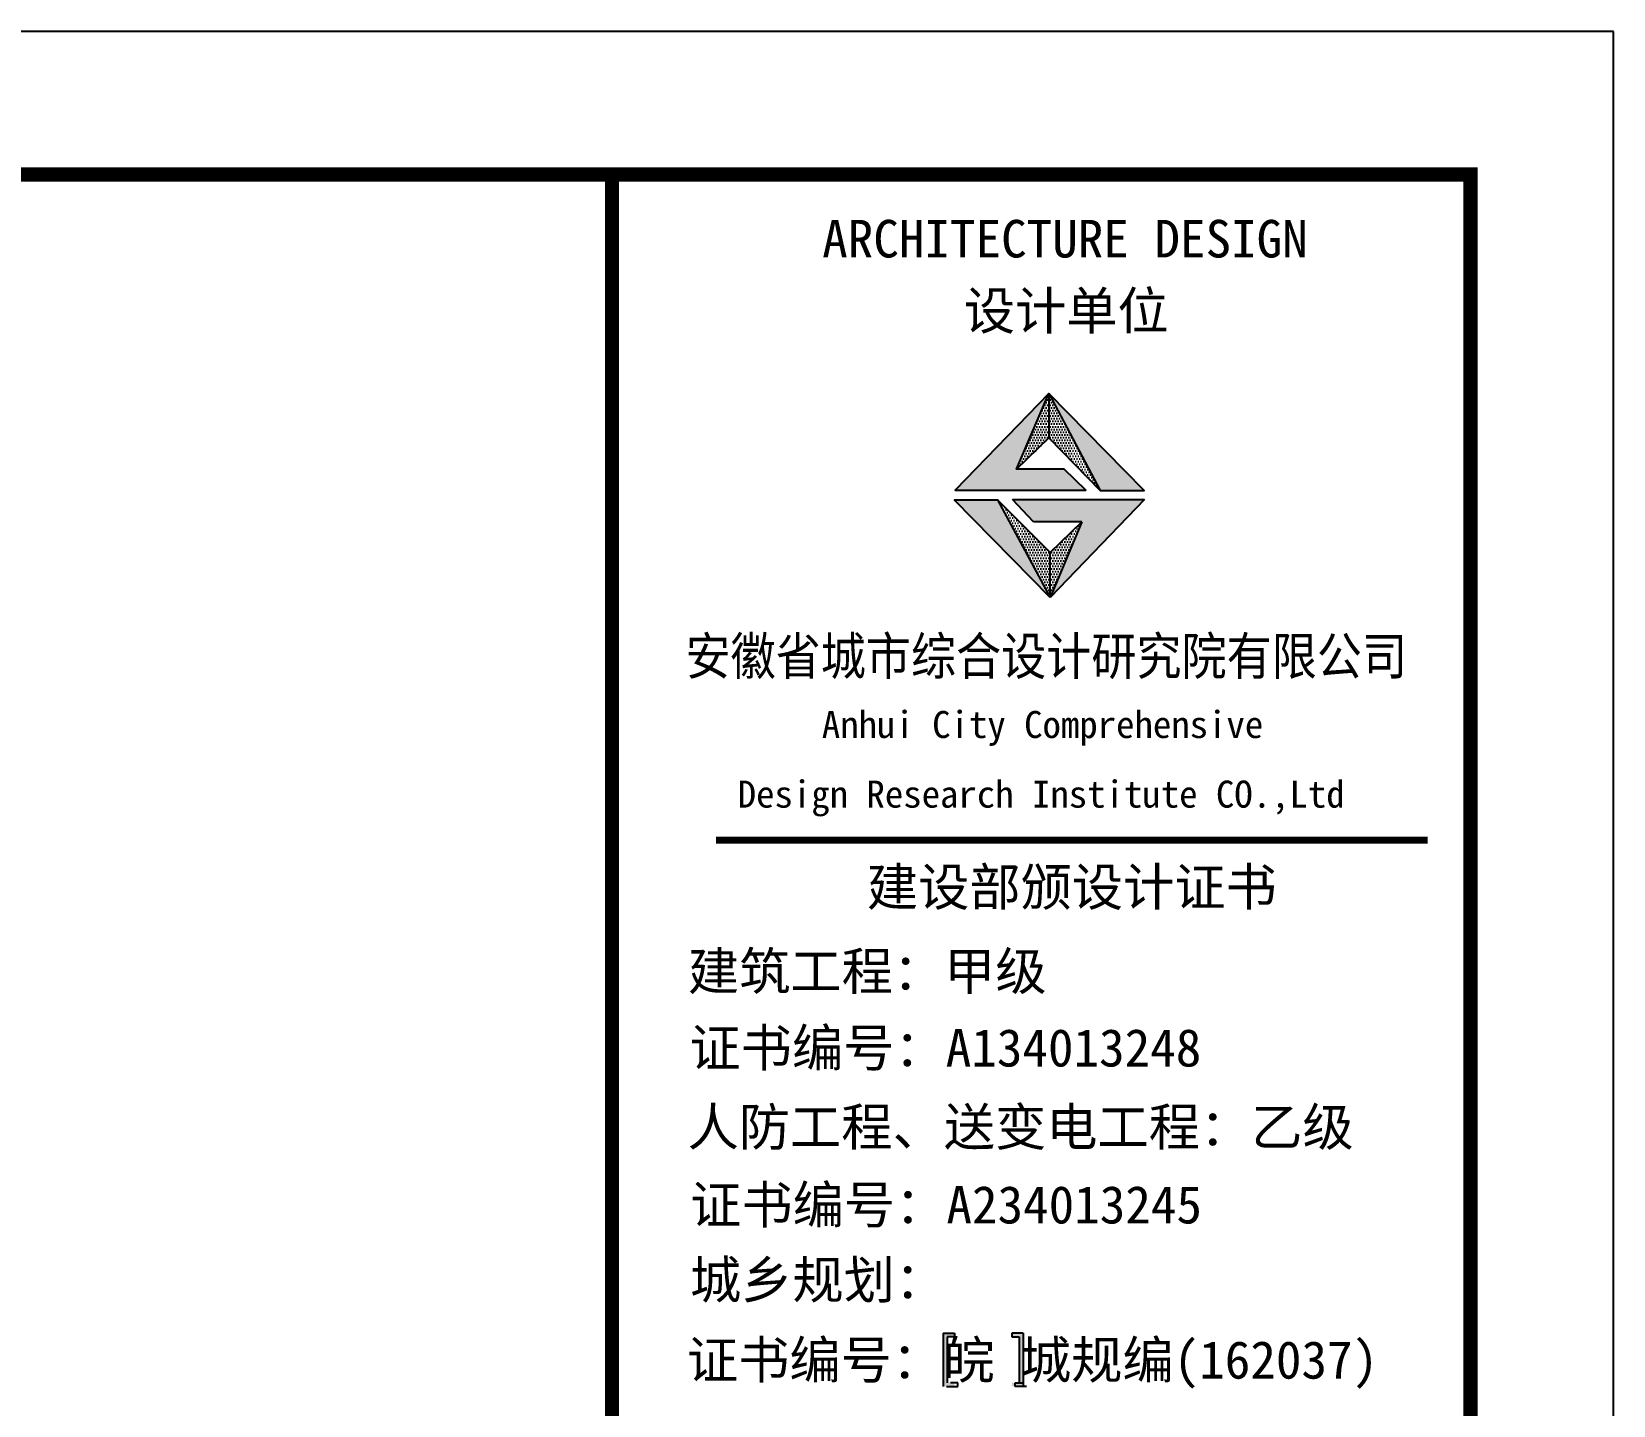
# Model space of a CAD drawing. Extents: x 69728788 to 149766163, y 20718153 to 43663798.
# Drawn here: x 74920926 to 74931996, y 20977036 to 20986646 of the extents above; entities that cross this region are included whole.
import ezdxf

# ---------------------------------------------------------------- set-up
doc = ezdxf.new("R2010")
doc.units = 0
doc.header["$LTSCALE"] = 1000
doc.header["$MEASUREMENT"] = 0
doc.layers.add('PUB_TITLE', color=4, linetype='CONTINUOUS')
doc.layers.add('图框', color=253, linetype='CONTINUOUS')
doc.styles.add('黑体', font='simhei.ttf', dxfattribs={"width": 0.6, "height": 4.3})

msp = doc.modelspace()

# ---------------------------------------------------------------- hatches: boundary and pattern name
at = {"layer": '图框'}
for color, points in [(1, [(74927817.8, 20983585.5), (74928045.5, 20984113.5), (74927389.1, 20983438.9), (74928303, 20983438.9), (74928151.4, 20983585.5)]), (1, [(74928404.1, 20983436.1), (74928713.5, 20983436.1), (74928045.5, 20984113.5)]), (1, [(74927685.1, 20983371), (74927381.6, 20983371), (74928054.4, 20982687.7)]), (1, [(74927789.7, 20983373), (74927938.9, 20983216.4), (74928277, 20983216.4), (74928054.4, 20982687.7), (74928714, 20983373)]), (4, [(74927332.8, 20977514.9), (74927384.1, 20977514.9), (74927384.1, 20977540.5), (74927360.4, 20977540.5), (74927305.2, 20977540.5), (74927305.2, 20977168.1), (74927360.4, 20977168.1), (74927384.1, 20977168.1), (74927384.1, 20977193.7), (74927332.8, 20977193.7)]), (4, [(74927837.8, 20977193.7), (74927786.5, 20977193.7), (74927786.5, 20977168.1), (74927810.2, 20977168.1), (74927865.4, 20977168.1), (74927865.4, 20977540.5), (74927810.2, 20977540.5), (74927786.5, 20977540.5), (74927786.5, 20977514.9), (74927837.8, 20977514.9)])]:
    msp.add_hatch(color=color, dxfattribs=at).paths.add_polyline_path(points)
h = msp.add_hatch(dxfattribs=at)
h.set_pattern_fill('DOTS', color=256, scale=300, style=0)
h.set_pattern_definition([(0, (72648682.65, 21845163.356), (9.375, 18.75), [0, -18.75])])
h.paths.add_polyline_path([(74928054.4, 20982687.7), (74928054.4, 20983002.6), (74927685.1, 20983371)])
h.paths.add_polyline_path([(74928277, 20983216.4), (74928054.4, 20983002.6), (74928054.4, 20982687.7)])
h.paths.add_polyline_path([(74928045.5, 20984113.5), (74928045.5, 20983803), (74928404.1, 20983436.1)])
h.paths.add_polyline_path([(74928045.5, 20983803), (74928045.5, 20984113.5), (74927817.8, 20983585.5)])

# ---------------------------------------------------------------- linework, layer by layer
at = {"layer": 'PUB_TITLE'}
msp.add_lwpolyline([(74842796.3, 20944645.6), (74931996.3, 20944645.6), (74931996.3, 20986645.6), (74842796.3, 20986645.6)], close=True, dxfattribs=at)
at = {"layer": 'PUB_TITLE', "const_width": 100}
msp.add_lwpolyline([(74845296.3, 20945645.6), (74930996.3, 20945645.6), (74930996.3, 20985645.6), (74845296.3, 20985645.6)], close=True, dxfattribs=at)
at = {"layer": '图框'}
for p, q in [((74927817.8, 20983585.5), (74928045.5, 20984113.5)), ((74928045.5, 20984113.5), (74928404.1, 20983436.1)), ((74928054.4, 20982687.7), (74927381.6, 20983371)), ((74927381.6, 20983371), (74927685.1, 20983371)), ((74928054.4, 20982687.7), (74927381.6, 20983371)), ((74927381.6, 20983371), (74927685.1, 20983371)), ((74927381.6, 20983371), (74927685.1, 20983371)), ((74928054.4, 20983002.6), (74927685.1, 20983371)), ((74927789.7, 20983373), (74928714, 20983373)), ((74927938.9, 20983216.4), (74927789.7, 20983373)), ((74928714, 20983373), (74928054.4, 20982687.7)), ((74928277, 20983216.4), (74927938.9, 20983216.4)), ((74928054.4, 20983002.6), (74928277, 20983216.4)), ((74928277, 20983216.4), (74928054.4, 20982687.7)), ((74928054.4, 20982687.7), (74928054.4, 20983002.6)), ((74928054.4, 20982687.7), (74928054.4, 20983002.6)), ((74928054.4, 20982687.7), (74928054.4, 20983002.6))]:
    msp.add_line(p, q, dxfattribs=at)
at = {"layer": '图框', "color": 1}
for p, q in [((74928054.4, 20982687.7), (74927381.6, 20983371)), ((74927685.1, 20983371), (74928054.4, 20982687.7))]:
    msp.add_line(p, q, dxfattribs=at)
at = {"layer": '图框', "color": 4}
for p, q in [((74927305.2, 20977540.5), (74927360.4, 20977540.5)), ((74927305.2, 20977540.5), (74927305.2, 20977168.1)), ((74927384.1, 20977514.9), (74927332.8, 20977514.9)), ((74927332.8, 20977514.9), (74927332.8, 20977193.7)), ((74927360.4, 20977540.5), (74927384.1, 20977540.5)), ((74927384.1, 20977540.5), (74927384.1, 20977514.9)), ((74927810.2, 20977540.5), (74927786.5, 20977540.5)), ((74927786.5, 20977540.5), (74927786.5, 20977514.9)), ((74927786.5, 20977514.9), (74927837.8, 20977514.9)), ((74927865.4, 20977540.5), (74927810.2, 20977540.5)), ((74927837.8, 20977514.9), (74927837.8, 20977193.7)), ((74927865.4, 20977540.5), (74927865.4, 20977168.1)), ((74927328.1, 20977168.1), (74927383.4, 20977168.1)), ((74927407.1, 20977193.7), (74927355.8, 20977193.7)), ((74927383.4, 20977168.1), (74927407.1, 20977168.1)), ((74927407.1, 20977168.1), (74927407.1, 20977193.7)), ((74927809.5, 20977168.1), (74927809.5, 20977193.7)), ((74927809.5, 20977193.7), (74927860.8, 20977193.7)), ((74927833.2, 20977168.1), (74927809.5, 20977168.1)), ((74927888.4, 20977168.1), (74927833.2, 20977168.1))]:
    msp.add_line(p, q, dxfattribs=at)
for points, const_width in [([(74924987.1, 20985645.6), (74924987.1, 20945645.6)], 98.6), ([(74924987.1, 20985645.6), (74924987.1, 20945645.6)], 98.6), ([(74925715.8, 20980989.6), (74930695.8, 20980989.6)], 49.8)]:
    msp.add_lwpolyline(points, dxfattribs=dict(at, const_width=const_width))
at = {"layer": '图框'}
for points in [[(74928151.4, 20983585.5), (74927817.8, 20983585.5), (74928045.5, 20983803), (74928404.1, 20983436.1), (74928713.5, 20983436.1), (74928045.5, 20984113.5), (74927389.1, 20983438.9), (74928303, 20983438.9), (74928151.4, 20983585.5)], [(74928045.5, 20984113.5), (74928045.5, 20983803)]]:
    msp.add_lwpolyline(points, dxfattribs=at)

# ---------------------------------------------------------------- texts
at = {"layer": '图框', "color": 4, "style": '黑体'}
for s, height, p in [('ARCHITECTURE DESIGN', 262.944, (74926458.8, 20985065.8)), ('设计单位', 262.94, (74927450.1, 20984562.2)), ('Anhui City Comprehensive ', 189.24, (74926456.1, 20981704.1)), (' Design Research Institute CO.,Ltd', 189.24, (74925738.8, 20981217.1)), ('建设部颁设计证书', 262.94, (74926771.3, 20980530.9)), (' 建筑工程：甲级', 262.94, (74925340, 20979941.7)), ('证书编号：A134013248', 262.944, (74925530.2, 20979405.9)), ('人防工程、送变电工程：乙级', 262.944, (74925516.4, 20978852.2)), ('证书编号：A234013245', 262.944, (74925535, 20978308)), ('城乡规划：', 262.94, (74925533.1, 20977782.7)), ('证书编号：皖 城规编(162037)', 262.944, (74925512, 20977222.6))]:
    msp.add_text(s, height=height, dxfattribs=at).set_placement(p)
at = {"layer": '图框', "color": 4, "style": '黑体', "width": 0.88}
msp.add_text('安徽省城市综合设计研究院有限公司', height=262.944, dxfattribs=at).set_placement((74925502, 20982146))

doc.saveas('drawing.dxf')
